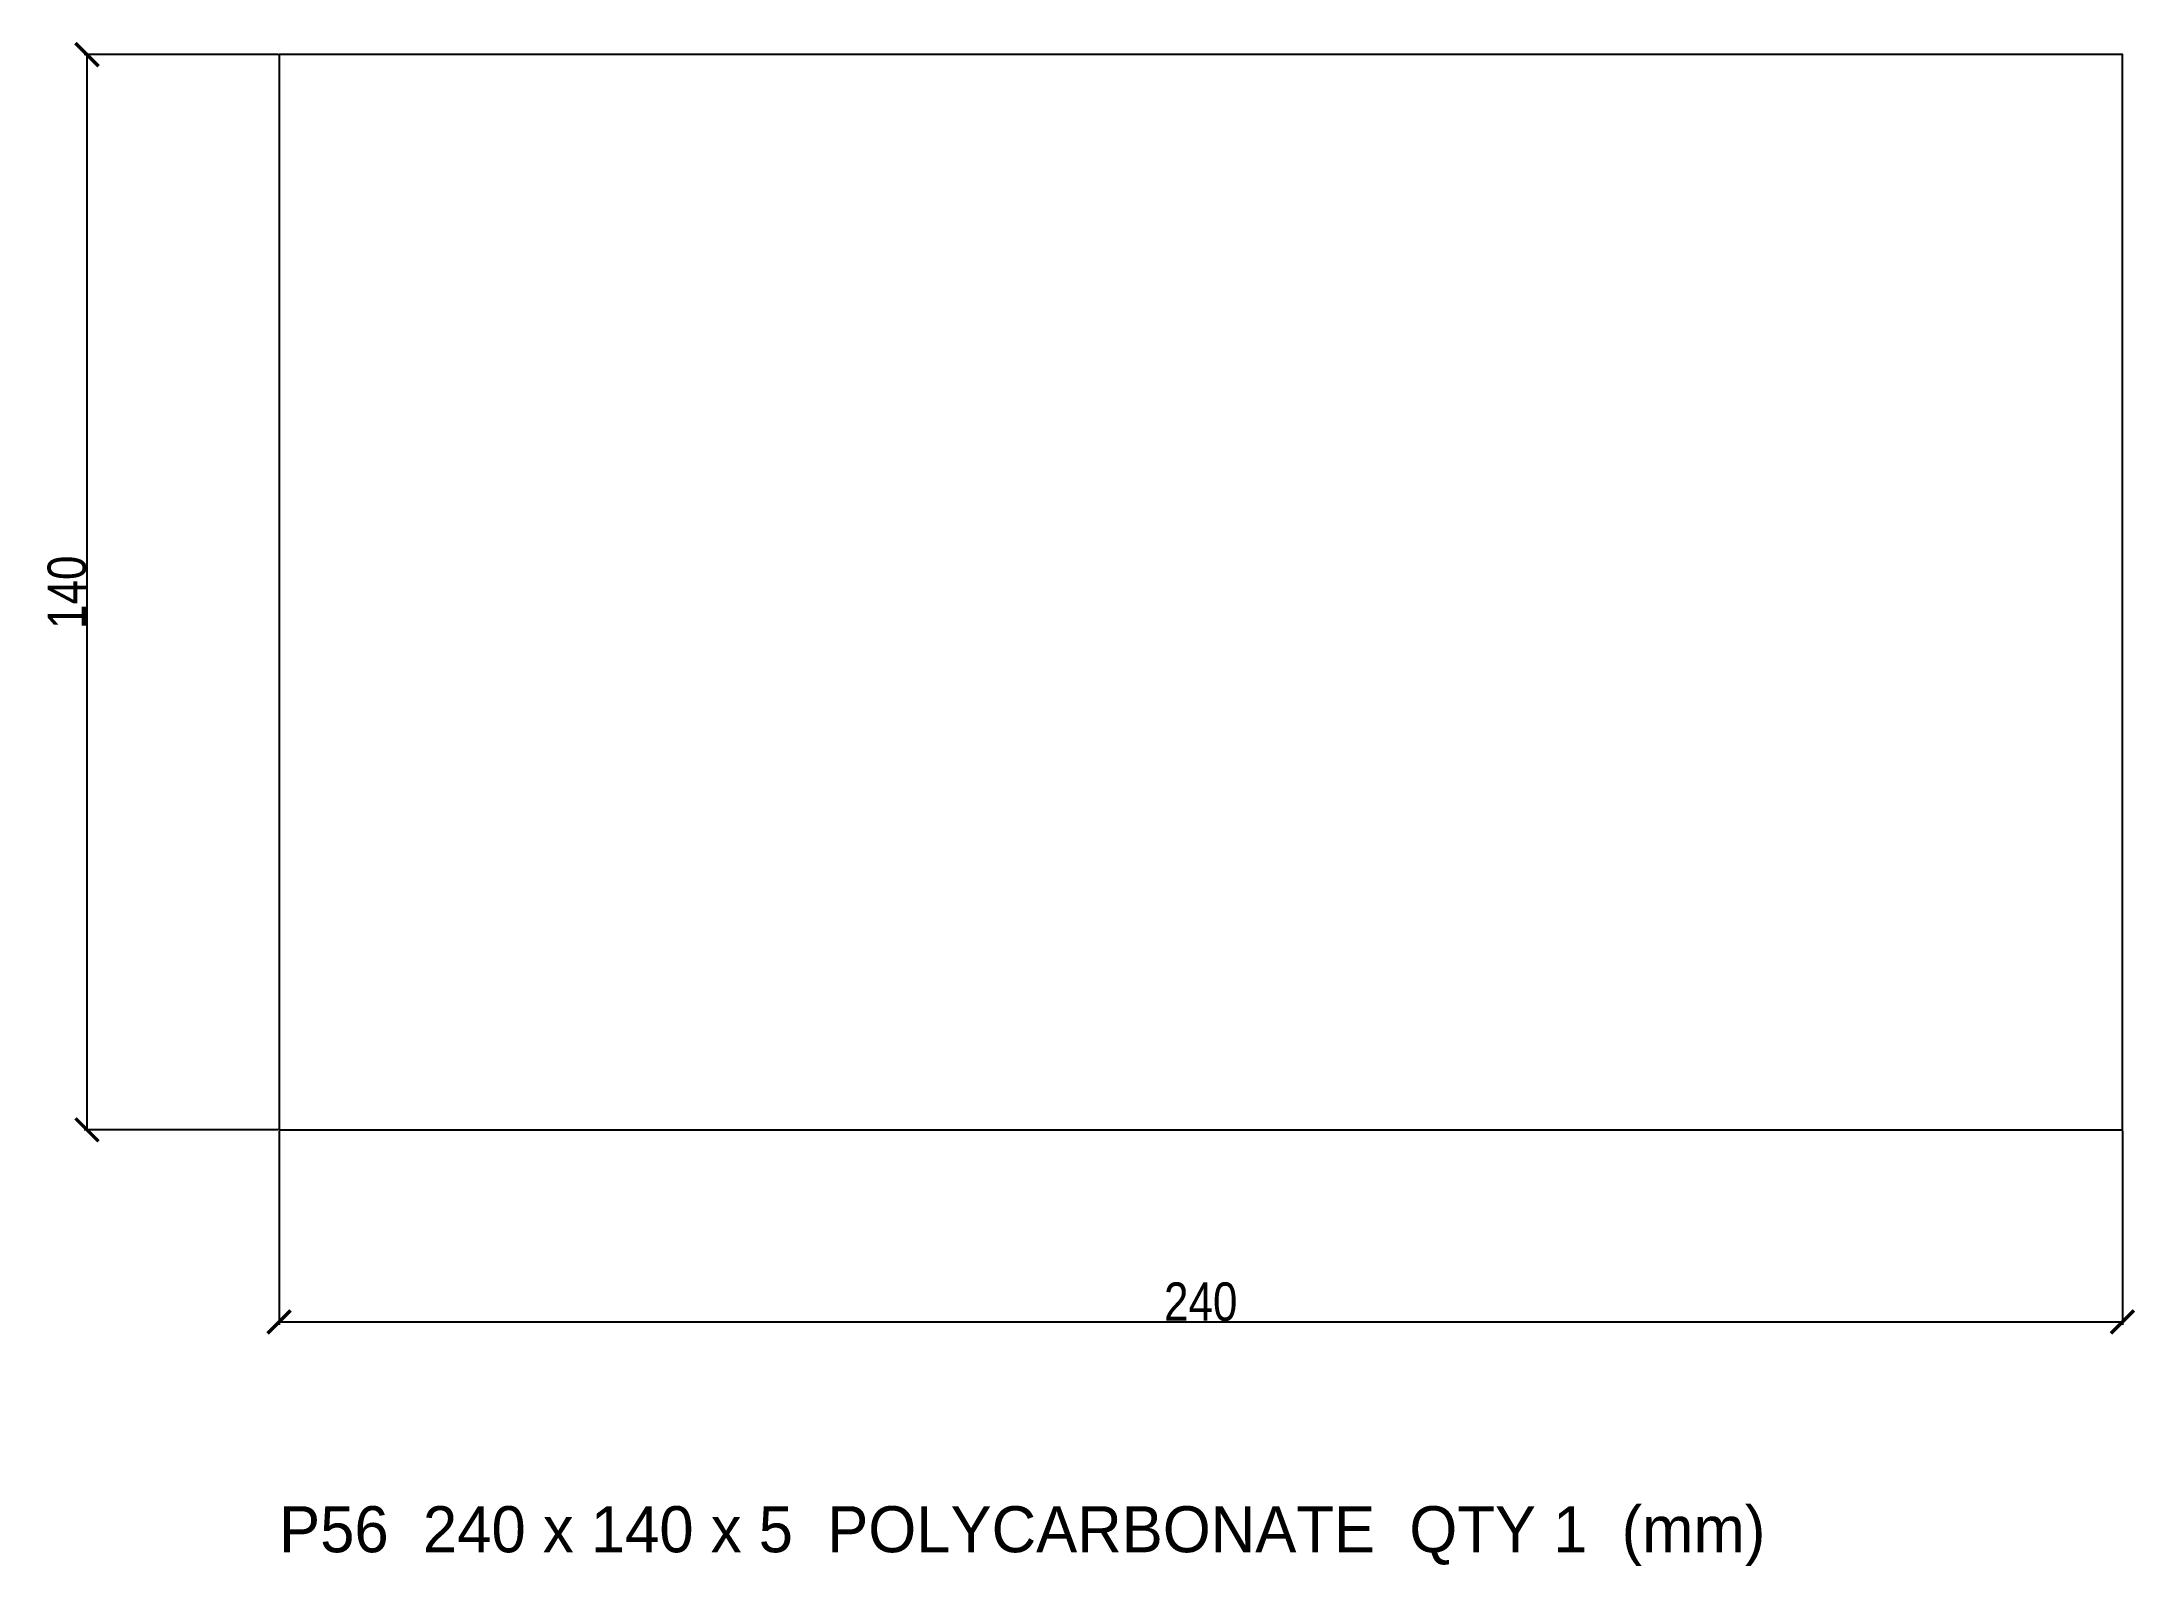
# Model space of a CAD drawing. Header units: millimetres. Extents: x -151 to 122, y -127 to 72.
import ezdxf

# ---------------------------------------------------------------- set-up
doc = ezdxf.new("R2010")
doc.units = ezdxf.units.MM
for name, color, linetype in [('CUT', 7, 'Continuous'), ('DIM', 5, 'Continuous'), ('TEXT', 3, 'Continuous')]:
    doc.layers.add(name, color=color, linetype=linetype)
doc.styles.add('OpenSansCondensed-Light', font='OpenSansCondensed-Light.ttf')
doc.dimstyles.new('EZDXF', dxfattribs={"dimtxt": 0.25, "dimasz": 0.175, "dimexe": 0.375, "dimexo": 0.125, "dimgap": 0.1, "dimtad": 1, "dimlfac": 100, "dimzin": 12, "dimdsep": 46, "dimtxsty": 'OpenSansCondensed-Light', "dimblk": 'ARCHTICK', "dimcen": 2.5, "dimazin": 3, "dimtfac": 0.5, "dimtmove": 2, "dimatfit": 3})

# ---------------------------------------------------------------- blocks, each defined once
blk = doc.blocks.new('_ARCHTICK')
at = {"color": 0, "linetype": 'BYBLOCK', "const_width": 0.15}
blk.add_lwpolyline([(-0.5, -0.5), (0.5, 0.5)], dxfattribs=at)

msp = doc.modelspace()

# ---------------------------------------------------------------- linework, layer by layer
at = {"layer": 'CUT'}
msp.add_lwpolyline([(-120, -70), (120, -70), (120, 70), (-120, 70)], close=True, dxfattribs=at)

# ---------------------------------------------------------------- texts
at = {"layer": 'TEXT'}
msp.add_text('P56  240 x 140 x 5  POLYCARBONATE  QTY 1  (mm)', height=6, dxfattribs=at).set_placement((-120, -125))

# ---------------------------------------------------------------- dimensions: what is measured, and where the dimension line sits
at = {"layer": 'DIM'}
msp.add_linear_dim(base=(-145, -70), p1=(-120, -70), p2=(-120, 70), angle=90, dimstyle='EZDXF', override={"dimtxt": 5, "dimasz": 3, "dimdec": 1, "dimlfac": 1, "dimzin": 8}, dxfattribs=at).render()
msp.add_linear_dim(base=(-120, -95), p1=(-120, -70), p2=(120, -70), dimstyle='EZDXF', override={"dimtxt": 5, "dimasz": 3, "dimdec": 1, "dimlfac": 1, "dimzin": 8}, dxfattribs=at).render()

doc.saveas('drawing.dxf')
